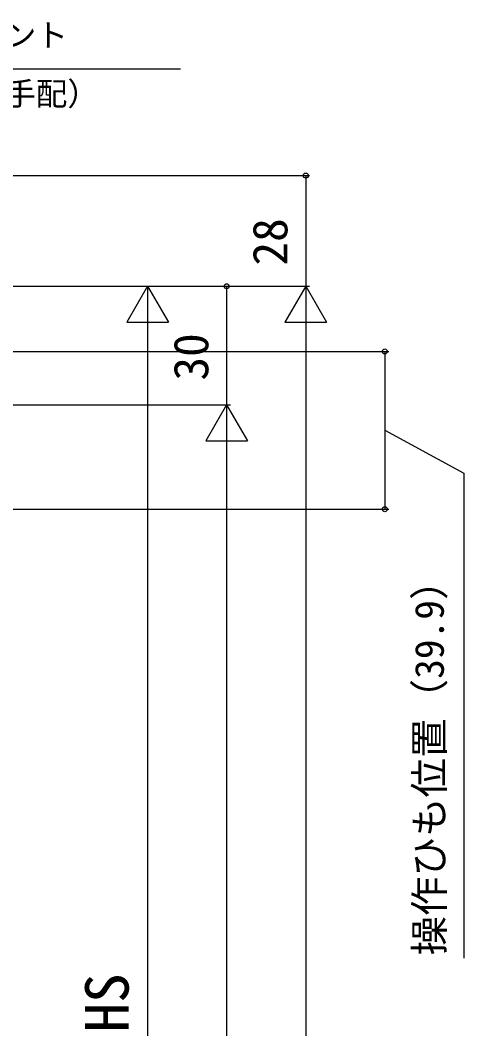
# Model space of a CAD drawing. Units: millimetres, scale not verified. Extents: x -525 to 525, y -783 to 778.
# Drawn here: x -101.5 to 10.8, y 284.4 to 539.6 of the extents above; entities that cross this region are included whole.
import ezdxf
from ezdxf.enums import TextEntityAlignment as Align

# ---------------------------------------------------------------- set-up
doc = ezdxf.new("R2010")
doc.units = ezdxf.units.MM
doc.header["$LTSCALE"] = 4
doc.layers.add('0-8_YKK_D', color=6, linetype='Continuous')
doc.styles.add('ＭＳ ゴシック', font='')
doc.styles.get('ＭＳ ゴシック').set_extended_font_data('MS Gothic')

msp = doc.modelspace()

# ---------------------------------------------------------------- linework, layer by layer
at = {"layer": '0-8_YKK_D'}
for p, q in [((-369.5, 500.3), (-28.23, 500.3)), ((-29.23, 500.3), (-29.23, 472.3)), ((-305.25, 472.3), (-28.23, 472.3)), ((-305.25, 472.3), (-28.23, 472.3)), ((-305.25, 472.3), (-68.23, 472.3)), ((-303.6, 472.3), (-48.23, 472.3)), ((-69.23, 472.3), (-74.48, 463.207)), ((-69.23, 472.3), (-63.98, 463.207)), ((-69.23, 472.3), (-69.23, 454.113)), ((-49.23, 472.3), (-49.23, 442.3)), ((-29.23, 472.3), (-34.48, 463.207)), ((-29.23, 472.3), (-23.98, 463.207)), ((-29.23, 472.3), (-29.23, 454.113)), ((-74.48, 463.207), (-63.98, 463.207)), ((-34.48, 463.207), (-23.98, 463.207)), ((-69.23, 461.8), (-69.23, 132.8)), ((-29.23, 461.8), (-29.23, 11.287)), ((-239.5, 455.8), (-8.23, 455.8)), ((-9.23, 455.8), (-9.23, 415.898)), ((-318.5, 442.3), (-48.23, 442.3)), ((-315.559, 442.3), (-48.23, 442.3)), ((-49.23, 442.3), (-54.48, 433.207)), ((-49.23, 442.3), (-43.98, 433.207)), ((-49.23, 442.3), (-49.23, 424.113)), ((-54.48, 433.207), (-43.98, 433.207)), ((-49.23, 431.8), (-49.23, 51.287)), ((-282, 415.898), (-8.23, 415.898))]:
    msp.add_line(p, q, dxfattribs=at)
for points in [[(-310.45, 464.845), (-308.116, 465.871), (-168.454, 527.3), (-60.909, 527.3)], [(-9.23, 435.849), (10.77, 424.976), (10.77, 302.316)]]:
    msp.add_lwpolyline(points, dxfattribs=at)
for centre in [(-29.23, 500.3), (-49.23, 472.3), (-9.23, 455.8), (-9.23, 415.898)]:
    msp.add_circle(centre, 0.637, dxfattribs=at)

# ---------------------------------------------------------------- texts
at = {"layer": '0-8_YKK_D', "style": 'ＭＳ ゴシック'}
for s, p in [('網戸アタッチメント', (-161.393, 531.146)), ('取付ねじ（別途手配）', (-161.53, 516.313))]:
    msp.add_text(s, height=5.865, dxfattribs=at).set_placement(p, align=Align.BOTTOM_LEFT)
for s, height, p in [('28', 8.798, (-31.23, 477.539)), ('30', 8.798, (-51.23, 448.436)), ('操作ひも位置（39.9）', 7.331, (7.907, 302.964)), ('HS', 11, (-70.73, 283.493))]:
    msp.add_text(s, height=height, rotation=90, dxfattribs=at).set_placement(p, align=Align.BOTTOM_LEFT)

doc.saveas('drawing.dxf')
